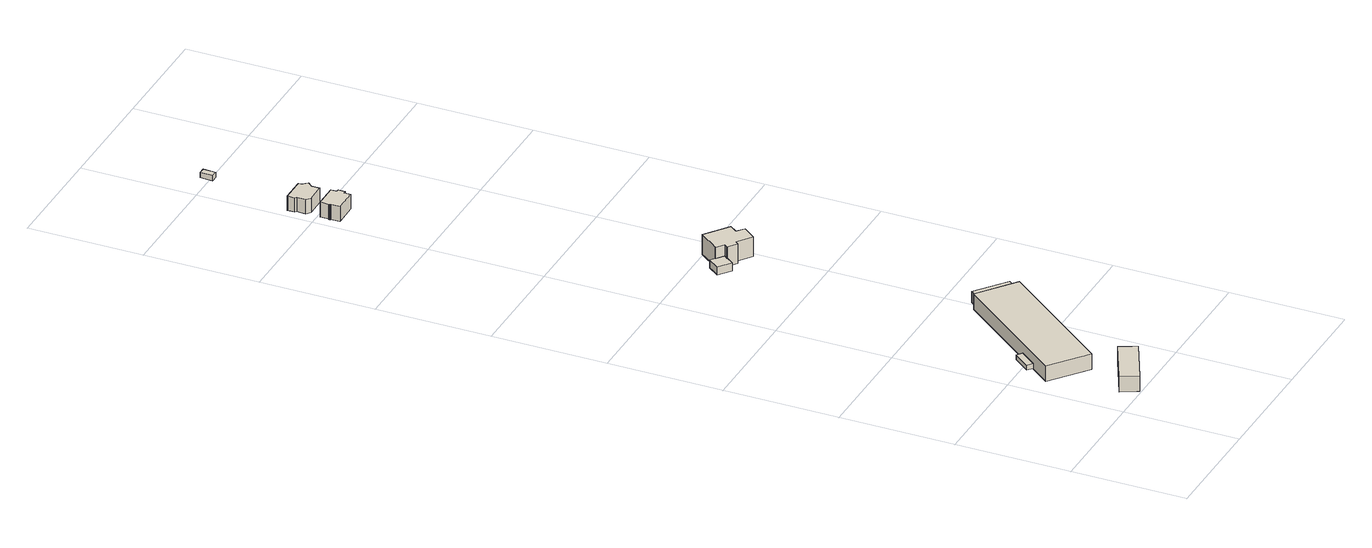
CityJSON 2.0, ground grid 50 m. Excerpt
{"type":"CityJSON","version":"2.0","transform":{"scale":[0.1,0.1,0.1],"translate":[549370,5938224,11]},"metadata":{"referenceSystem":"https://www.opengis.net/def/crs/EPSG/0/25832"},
"CityObjects":{
"building1":{"type":"Building","attributes":{"Gemeindeschluessel":"02200227","Geometrietyp2DReferenz":"3000","BezugspunktDach":"2000","function":"31001_2700","measuredHeight":7.75,"storeysAboveGround":2},"address":[{"country":"Germany","locality":"Hamburg","thoroughfareName":"Sandmoorweg","postcode":"22559"}],"geometry":[{"type":"Solid","lod":"1","boundaries":[[[[0,1,2,3]],[[4,5,6,7]],[[2,4,7,3]],[[1,5,4,2]],[[0,6,5,1]],[[3,7,6,0]]]]}]},
"building2":{"type":"Building","attributes":{"Gemeindeschluessel":"02200227","Geometrietyp2DReferenz":"3000","BezugspunktDach":"2000","function":"31001_2700","measuredHeight":2.22,"storeysAboveGround":1},"address":[{"country":"Germany","locality":"Hamburg","thoroughfareName":"Sandmoorweg","postcode":"22559"}],"geometry":[{"type":"Solid","lod":"1","boundaries":[[[[8,9,10,11]],[[12,13,14,15]],[[10,12,15,11]],[[9,13,12,10]],[[8,14,13,9]],[[11,15,14,8]]]]}]},
"building3":{"type":"Building","attributes":{"Gemeindeschluessel":"02200227","Geometrietyp2DReferenz":"3000","BezugspunktDach":"2000","function":"31001_2700","measuredHeight":8.97,"storeysAboveGround":1},"address":[{"country":"Germany","locality":"Hamburg","thoroughfareName":"Sandmoorweg","postcode":"22559"}],"geometry":[{"type":"Solid","lod":"1","boundaries":[[[[16,17,18,19,20]],[[21,22,23,24,25]],[[19,21,25,20]],[[18,22,21,19]],[[17,23,22,18]],[[16,24,23,17]],[[20,25,24,16]]]]}]},
"building4":{"type":"Building","attributes":{"Gemeindeschluessel":"02200227","Geometrietyp2DReferenz":"3000","BezugspunktDach":"2000","function":"51009_1610","measuredHeight":4.99},"address":[{"country":"Germany","locality":"Hamburg","postcode":"22559"}],"geometry":[{"type":"Solid","lod":"1","boundaries":[[[[26,27,28,29]],[[30,31,32,33]],[[28,30,33,29]],[[27,31,30,28]],[[26,32,31,27]],[[29,33,32,26]]]]}]},
"building5":{"type":"Building","attributes":{"Gemeindeschluessel":"02200227","Geometrietyp2DReferenz":"3000","BezugspunktDach":"2000","function":"31001_2460","measuredHeight":4.72,"storeysAboveGround":1},"address":[{"country":"Germany","locality":"Hamburg","thoroughfareName":"Sandmoorweg","postcode":"22559"}],"geometry":[{"type":"Solid","lod":"1","boundaries":[[[[34,35,36,37,38,39,40,41]],[[42,43,44,45,46,47,48,49]],[[40,42,49,41]],[[39,43,42,40]],[[38,44,43,39]],[[37,45,44,38]],[[36,46,45,37]],[[35,47,46,36]],[[34,48,47,35]],[[41,49,48,34]]]]}]},
"building6":{"type":"Building","attributes":{"Gemeindeschluessel":"02200227","Geometrietyp2DReferenz":"3000","BezugspunktDach":"2000","function":"31001_1010","measuredHeight":13.37,"storeysAboveGround":1},"address":[{"country":"Germany","locality":"Hamburg","thoroughfareNumber":"111","thoroughfareName":"Sandmoorweg","postcode":"22559"}],"geometry":[{"type":"Solid","lod":"1","boundaries":[[[[50,51,52,53,54,55,56,57,58,59,60,61]],[[62,63,64,65,66,67,68,69,70,71,72,73]],[[60,62,73,61]],[[59,63,62,60]],[[58,64,63,59]],[[57,65,64,58]],[[56,66,65,57]],[[55,67,66,56]],[[54,68,67,55]],[[53,69,68,54]],[[52,70,69,53]],[[51,71,70,52]],[[50,72,71,51]],[[61,73,72,50]]]]}]},
"building7":{"type":"Building","attributes":{"Gemeindeschluessel":"02200227","Geometrietyp2DReferenz":"3000","BezugspunktDach":"2000","function":"31001_1010","measuredHeight":8.89,"storeysAboveGround":1},"address":[{"country":"Germany","locality":"Hamburg","thoroughfareNumber":"123","thoroughfareName":"Sandmoorweg","postcode":"22559"}],"geometry":[{"type":"Solid","lod":"1","boundaries":[[[[74,75,76,77,78,79,80,81,82,83,84,85]],[[86,87,88,89,90,91,92,93,94,95,96,97]],[[84,86,97,85]],[[83,87,86,84]],[[82,88,87,83]],[[81,89,88,82]],[[80,90,89,81]],[[79,91,90,80]],[[78,92,91,79]],[[77,93,92,78]],[[76,94,93,77]],[[75,95,94,76]],[[74,96,95,75]],[[85,97,96,74]]]]}]},
"building8":{"type":"Building","attributes":{"Gemeindeschluessel":"02200227","Geometrietyp2DReferenz":"3000","BezugspunktDach":"2000","function":"31001_1010","measuredHeight":7.99,"storeysAboveGround":1},"address":[{"country":"Germany","locality":"Hamburg","thoroughfareNumber":"125","thoroughfareName":"Sandmoorweg","postcode":"22559"}],"geometry":[{"type":"Solid","lod":"1","boundaries":[[[[98,99,100,101,102,103,104,105,106,107]],[[108,109,110,111,112,113,114,115,116,117]],[[106,108,117,107]],[[105,109,108,106]],[[104,110,109,105]],[[103,111,110,104]],[[102,112,111,103]],[[101,113,112,102]],[[100,114,113,101]],[[99,115,114,100]],[[98,116,115,99]],[[107,117,116,98]]]]}]},
"building9":{"type":"Building","attributes":{"Gemeindeschluessel":"02200227","Geometrietyp2DReferenz":"3000","BezugspunktDach":"2000","function":"31001_2460","measuredHeight":2.44,"storeysAboveGround":1},"address":[{"country":"Germany","locality":"Hamburg","thoroughfareName":"Sandmoorweg","postcode":"22559"}],"geometry":[{"type":"Solid","lod":"1","boundaries":[[[[118,119,120,121]],[[122,123,124,125]],[[120,122,125,121]],[[119,123,122,120]],[[118,124,123,119]],[[121,125,124,118]]]]}]}
},
"vertices":[
[340,178,3],[375,106,3],[173,8,3],[136,79,3],[173,8,74],[375,106,74],[340,178,74],[136,79,74],
[181,545,10],[204,527,10],[148,456,10],[125,474,10],[148,456,32],[204,527,32],[181,545,32],[125,474,32],
[81,371,8],[465,857,8],[478,847,8],[624,732,8],[240,246,8],[624,732,79],[478,847,79],[465,857,79],[81,371,79],[240,246,79],
[509,886,9],[642,781,9],[611,742,9],[478,847,9],[611,742,59],[642,781,59],[509,886,59],[478,847,59],
[342,1864,23],[318,1832,23],[266,1872,23],[303,1921,23],[322,1906,23],[321,1904,23],[352,1880,23],[340,1865,23],[352,1880,60],[321,1904,60],[322,1906,60],[303,1921,60],[266,1872,60],[318,1832,60],[342,1864,60],[340,1865,60],
[380,1835,21],[342,1864,21],[340,1865,21],[352,1880,21],[321,1904,21],[322,1906,21],[388,1992,21],[490,1915,21],[466,1883,21],[498,1858,21],[455,1802,21],[392,1850,21],[455,1802,111],[498,1858,111],[466,1883,111],[490,1915,111],[388,1992,111],[322,1906,111],[321,1904,111],[352,1880,111],[340,1865,111],[342,1864,111],[380,1835,111],[392,1850,111],
[10,3431,29],[15,3431,29],[15,3471,29],[117,3472,29],[118,3445,29],[128,3445,29],[128,3414,29],[118,3414,29],[118,3387,29],[16,3386,29],[15,3426,29],[10,3426,29],[15,3426,97],[16,3386,97],[118,3387,97],[118,3414,97],[128,3414,97],[128,3445,97],[118,3445,97],[117,3472,97],[15,3471,97],[15,3431,97],[10,3431,97],[10,3426,97],
[117,3556,28],[117,3519,28],[31,3518,28],[15,3533,28],[15,3573,28],[10,3578,28],[10,3610,28],[116,3611,28],[116,3597,28],[136,3576,28],[116,3597,93],[116,3611,93],[10,3610,93],[10,3578,93],[15,3573,93],[15,3533,93],[31,3518,93],[117,3519,93],[117,3556,93],[136,3576,93],
[85,4021,34],[113,4020,34],[112,3965,34],[84,3966,34],[112,3965,58],[113,4020,58],[85,4021,58],[84,3966,58]
]}
